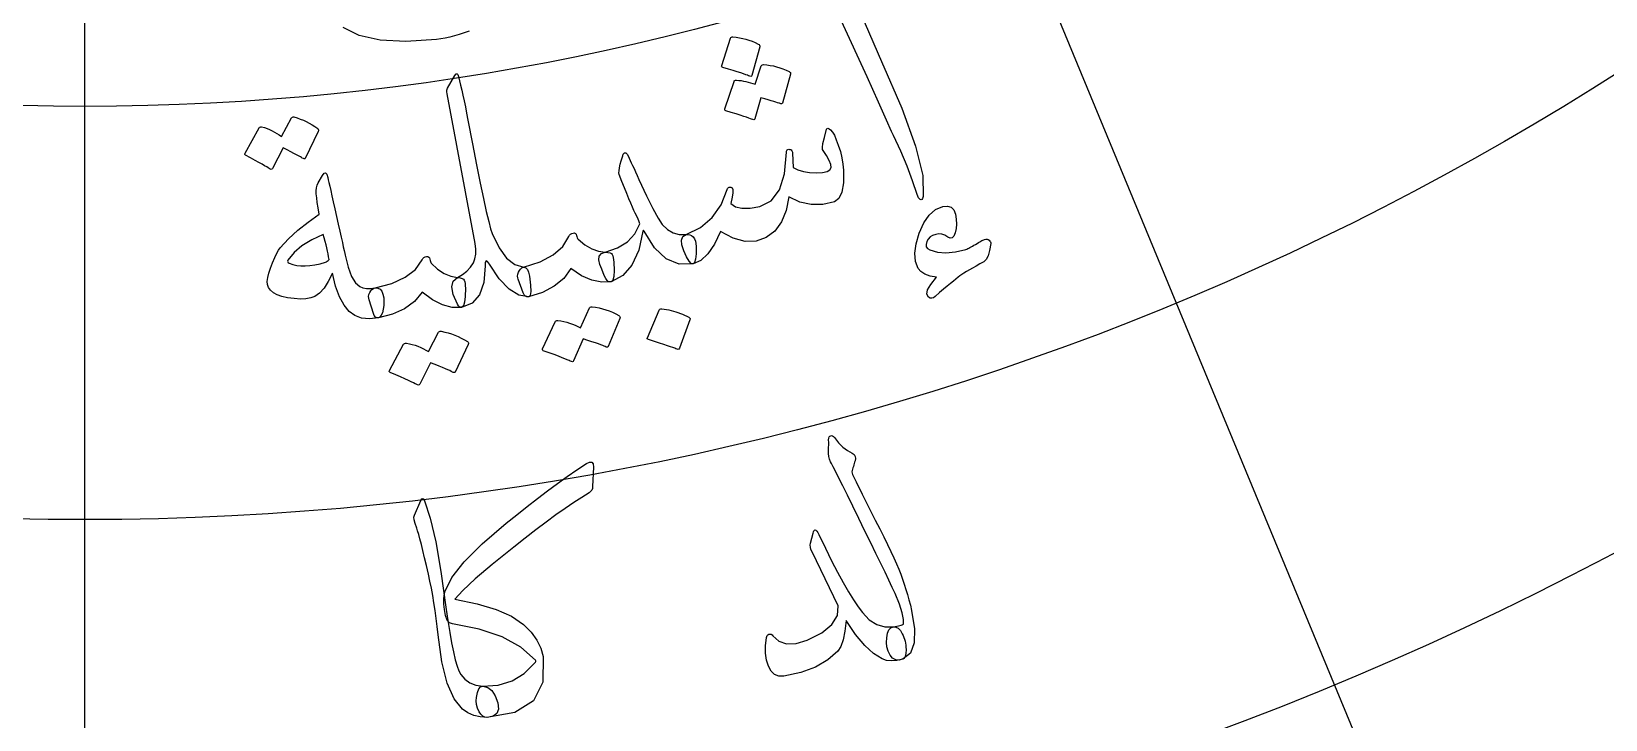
# Model space of a CAD drawing. Header units: millimetres. Extents: x -65 to 65, y -65 to 74.
# Drawn here: x -0.58 to 16.41, y -32.93 to -25.51 of the extents above; entities that cross this region are included whole.
import ezdxf

# ---------------------------------------------------------------- set-up
doc = ezdxf.new("R2010")
doc.units = ezdxf.units.MM
for name, color, linetype in [('CUT_OUTER', 1, 'Continuous'), ('ENGRAVE', 7, 'Continuous'), ('ENGRAVE_FINE', 8, 'Continuous'), ('GUIDE', 3, 'Continuous'), ('TEXT', 5, 'Continuous')]:
    doc.layers.add(name, color=color, linetype=linetype)

msp = doc.modelspace()

# ---------------------------------------------------------------- linework, layer by layer
at = {"layer": 'CUT_OUTER'}
msp.add_arc((0.0001, -0.0001), 64.9999, 179.965066, 0.000048, dxfattribs=at)
at = {"layer": 'ENGRAVE'}
for radius in [57.525, 48.6086, 39.6922, 30.7759]:
    msp.add_circle((0, 0), radius, dxfattribs=at)
at = {"layer": 'ENGRAVE_FINE'}
for points in [[(11.7774, -28.4332), (8.3653, -20.1955)], [(0, -30.7759), (0, -21.8595)], [(15.1896, -36.6709), (11.7774, -28.4332)], [(0, -39.6923), (0, -30.7759)]]:
    msp.add_lwpolyline(points, dxfattribs=at)
for radius in [53.0668, 44.1504, 35.2341, 26.3177]:
    msp.add_circle((0, 0), radius, dxfattribs=at)
at = {"layer": 'GUIDE'}
msp.add_circle((0, 0), 59.475, dxfattribs=at)
at = {"layer": 'TEXT'}
for points in [[(8.2427, -25.0167), (8.5973, -25.8346), (8.8158, -26.3362), (8.9646, -26.7455), (9.0417, -27.0631), (9.0462, -27.2894), (9.0401, -27.31), (9.0327, -27.3225), (9.0241, -27.3267), (9.0143, -27.3228), (9.0048, -27.3147), (8.9961, -27.3031), (8.9881, -27.2878), (8.9809, -27.269), (8.9318, -27.1199), (8.8728, -26.964), (8.804, -26.8014), (8.7255, -26.6319), (8.7059, -26.5873), (8.6517, -26.4673), (8.5632, -26.2718), (8.4407, -26.0005), (8.1661, -25.3999)], [(4.1447, -25.5062), (4.0911, -25.5244), (4.0388, -25.5411), (3.9878, -25.5563), (3.9378, -25.5695), (3.8886, -25.5805), (3.8401, -25.5893), (3.7924, -25.5958), (3.4637, -25.6188), (3.1859, -25.6037), (2.9596, -25.5522), (2.7853, -25.4656)]]:
    msp.add_lwpolyline(points, dxfattribs=at)
for points in [[(6.9679, -25.5816), (6.9708, -25.5762), (6.9759, -25.572), (6.983, -25.5691), (6.9924, -25.5675), (7.0283, -25.5714), (7.0637, -25.577), (7.0984, -25.5841), (7.1325, -25.5927), (7.1662, -25.603), (7.1998, -25.6152), (7.2333, -25.6293), (7.2667, -25.6453), (7.2757, -25.6519), (7.2813, -25.6591), (7.2835, -25.6667), (7.2822, -25.6748), (7.1966, -25.9848), (7.1921, -25.9913), (7.1847, -25.9938), (7.1744, -25.9924), (7.1612, -25.9871), (7.1498, -25.9827), (7.1321, -25.9763), (7.1079, -25.9679), (7.0774, -25.9575), (7.0401, -25.9451), (6.9957, -25.9308), (6.9441, -25.9147), (6.8853, -25.8966), (6.8772, -25.8931), (6.8725, -25.8888), (6.8711, -25.8835), (6.8731, -25.8774)], [(4.7364, -28.0518), (4.7572, -28.0591), (4.7743, -28.0776), (4.7877, -28.1072), (4.7975, -28.1481), (4.8085, -28.2457), (4.811, -28.3158), (4.8051, -28.3584), (4.7907, -28.3734), (4.6838, -28.3539), (4.5768, -28.2885), (4.4701, -28.1774), (4.3639, -28.0205), (4.3426, -27.9915), (4.3279, -27.9848), (4.3199, -28.0005), (4.3186, -28.0385), (4.3038, -28.2177), (4.2566, -28.3522), (4.1768, -28.4419), (4.0647, -28.4865), (4.0536, -28.4856), (4.0422, -28.4796), (4.0306, -28.4687), (4.0187, -28.4528), (3.9727, -28.3465), (3.9575, -28.2628), (3.9729, -28.2019), (4.0186, -28.1636), (4.075, -28.1322), (4.1227, -28.0955), (4.1616, -28.0535), (4.1917, -28.0065), (4.2089, -27.9608), (4.2179, -27.9109), (4.2189, -27.8567), (4.2119, -27.7982), (3.9086, -26.1836), (3.9062, -26.1622), (3.9062, -26.1446), (3.9084, -26.1308), (3.9129, -26.1207), (3.9919, -25.9841), (4.0047, -25.9681), (4.0155, -25.9649), (4.0245, -25.9742), (4.0315, -25.9963), (4.042, -26.0407), (4.0533, -26.0892), (4.0654, -26.1416), (4.0784, -26.1981), (4.0918, -26.2586), (4.1053, -26.3232), (4.1187, -26.3919), (4.1321, -26.4648), (4.181, -26.7209), (4.2253, -26.9477), (4.2653, -27.1451), (4.3007, -27.3132), (4.3314, -27.4518), (4.357, -27.5607), (4.3775, -27.6399), (4.3929, -27.6894), (4.4683, -27.8439), (4.5507, -27.9559), (4.6402, -28.0252), (4.7364, -28.0518)], [(7.2975, -25.8814), (7.3005, -25.8759), (7.3056, -25.8716), (7.3128, -25.8686), (7.3222, -25.8669), (7.3587, -25.8704), (7.3946, -25.8755), (7.4298, -25.8821), (7.4643, -25.8904), (7.4985, -25.9003), (7.5326, -25.9121), (7.5666, -25.9258), (7.6006, -25.9413), (7.6079, -25.947), (7.6124, -25.9539), (7.6142, -25.9621), (7.6131, -25.9717), (7.528, -26.2831), (7.5246, -26.2878), (7.518, -26.2897), (7.5083, -26.2887), (7.4955, -26.2848), (7.487, -26.282), (7.4738, -26.2778), (7.4558, -26.2721), (7.4331, -26.2649), (7.4057, -26.2564), (7.3736, -26.2468), (7.337, -26.2361), (7.2957, -26.2244), (7.2308, -26.4528), (7.2262, -26.4592), (7.2186, -26.4618), (7.2081, -26.4604), (7.1948, -26.4551), (7.1833, -26.4507), (7.1653, -26.4443), (7.1409, -26.4359), (7.1099, -26.4255), (7.0721, -26.4131), (7.0271, -26.3989), (6.9748, -26.3828), (6.9152, -26.3647), (6.9085, -26.3609), (6.9048, -26.3562), (6.9041, -26.3508), (6.9063, -26.3446), (7.0049, -26.0484), (7.0079, -26.0429), (7.0131, -26.0387), (7.0204, -26.0358), (7.0299, -26.0342), (7.0557, -26.037), (7.0816, -26.0404), (7.1074, -26.0445), (7.1332, -26.0493), (7.1588, -26.0551), (7.1841, -26.0621), (7.2091, -26.0703), (7.2338, -26.0798)], [(2.2286, -26.4416), (2.2325, -26.4367), (2.2382, -26.4335), (2.2458, -26.432), (2.2552, -26.4321), (2.29, -26.4425), (2.3237, -26.4543), (2.3566, -26.4676), (2.3886, -26.4822), (2.4199, -26.4985), (2.4507, -26.5166), (2.4812, -26.5365), (2.5112, -26.5582), (2.5172, -26.5652), (2.5203, -26.5728), (2.5205, -26.5813), (2.5177, -26.5904), (2.3773, -26.8798), (2.373, -26.8838), (2.3663, -26.8844), (2.3571, -26.8816), (2.3454, -26.8753), (2.3373, -26.8694), (2.3241, -26.8613), (2.306, -26.8511), (2.283, -26.8389), (2.2547, -26.8244), (2.2211, -26.8073), (2.1821, -26.7876), (2.1377, -26.7654), (2.0225, -26.9888), (2.0169, -26.9958), (2.0092, -26.998), (1.9994, -26.9953), (1.9874, -26.9878), (1.9771, -26.9813), (1.9609, -26.9715), (1.9388, -26.9586), (1.9107, -26.9424), (1.8764, -26.9231), (1.8354, -26.9005), (1.7878, -26.8746), (1.7334, -26.8455), (1.7277, -26.8404), (1.725, -26.8351), (1.7253, -26.8297), (1.7286, -26.824), (1.8794, -26.5487), (1.8833, -26.5438), (1.8891, -26.5407), (1.8968, -26.5392), (1.9062, -26.5395), (1.9356, -26.5472), (1.9643, -26.5566), (1.9922, -26.5676), (2.0195, -26.5802), (2.046, -26.5942), (2.0717, -26.6093), (2.0968, -26.6256), (2.121, -26.6431)], [(8.0026, -26.5629), (8.0086, -26.5554), (8.0179, -26.5545), (8.0305, -26.5601), (8.0466, -26.5723), (8.0668, -26.5951), (8.0875, -26.63), (8.1086, -26.6771), (8.1302, -26.7363), (8.1521, -26.8045), (8.1687, -26.8723), (8.18, -26.9399), (8.1859, -27.0072), (8.1843, -27.1421), (8.1675, -27.2437), (8.1357, -27.3118), (8.0889, -27.3465), (7.9626, -27.3757), (7.8384, -27.3769), (7.7166, -27.3501), (7.5975, -27.2953), (7.567, -27.4426), (7.5157, -27.565), (7.4436, -27.6622), (7.3509, -27.734), (7.2436, -27.7726), (7.1253, -27.7742), (6.9964, -27.7387), (6.8575, -27.666), (6.7938, -27.8042), (6.7231, -27.9087), (6.6458, -27.9796), (6.5621, -28.0168), (6.5423, -28.0112), (6.5188, -27.986), (6.4917, -27.9411), (6.4611, -27.8766), (6.4402, -27.8108), (6.4377, -27.7593), (6.4535, -27.7221), (6.4878, -27.6992), (6.6436, -27.6234), (6.7697, -27.5169), (6.8659, -27.3803), (6.932, -27.2138), (6.9355, -27.2048), (6.94, -27.1978), (6.9456, -27.1929), (6.9521, -27.19), (6.9606, -27.1888), (6.9688, -27.1895), (6.9765, -27.1922), (6.9837, -27.1969), (6.9919, -27.2149), (6.9924, -27.2489), (6.9853, -27.2989), (6.9705, -27.3649), (7.021, -27.3999), (7.0903, -27.4173), (7.1783, -27.4172), (7.2848, -27.3991), (7.4071, -27.3375), (7.4959, -27.219), (7.5508, -27.0442), (7.5715, -26.8133), (7.5723, -26.8015), (7.5749, -26.7925), (7.5793, -26.7863), (7.5853, -26.783), (7.5953, -26.7811), (7.6044, -26.7813), (7.6128, -26.7837), (7.6204, -26.7881), (7.6272, -26.7956), (7.6322, -26.8036), (7.6356, -26.812), (7.6372, -26.821), (7.6441, -26.9773), (7.695, -27.0019), (7.7531, -27.0197), (7.8183, -27.0306), (7.8906, -27.0346), (7.9588, -27.0309), (8.0084, -27.0198), (8.0392, -27.0014), (8.0512, -26.9758), (8.0479, -26.9433), (8.0315, -26.9004), (8.0022, -26.8472), (7.96, -26.7837), (7.9578, -26.7628), (7.9643, -26.7191), (7.9793, -26.6524), (8.0026, -26.5629)], [(5.7646, -27.0514), (5.7621, -27.0355), (5.7634, -27.0119), (5.7685, -26.9804), (5.7774, -26.9412), (5.7877, -26.9036), (5.7964, -26.8732), (5.8034, -26.8501), (5.8088, -26.8344), (5.8224, -26.8198), (5.8363, -26.8191), (5.8505, -26.8323), (5.865, -26.8592), (5.8733, -26.8779), (5.8835, -26.9002), (5.8956, -26.9259), (5.9096, -26.9552), (5.9251, -26.9879), (5.9415, -27.0238), (5.959, -27.063), (5.9774, -27.1054), (6.0597, -27.2811), (6.1294, -27.4206), (6.1863, -27.5239), (6.2302, -27.5911), (6.2852, -27.6462), (6.3466, -27.6827), (6.4141, -27.7003), (6.4878, -27.6992), (6.5088, -27.6985), (6.5282, -27.7028), (6.5459, -27.7121), (6.5621, -27.7264), (6.5772, -27.7466), (6.5877, -27.7706), (6.5933, -27.7986), (6.5943, -27.8305), (6.5952, -27.9085), (6.5901, -27.9656), (6.5791, -28.0017), (6.5621, -28.0168), (6.4116, -28.0193), (6.273, -27.9613), (6.1468, -27.843), (6.0333, -27.6645), (6.0285, -27.6584), (6.025, -27.6561), (6.0228, -27.6578), (6.0219, -27.6633), (5.976, -27.8697), (5.9031, -28.0297), (5.8034, -28.143), (5.6774, -28.2094), (5.6619, -28.2111), (5.6474, -28.2062), (5.634, -28.1945), (5.6216, -28.1762), (5.6084, -28.1491), (5.5933, -28.1144), (5.5762, -28.0723), (5.5572, -28.0228), (5.5455, -27.9731), (5.5509, -27.9344), (5.5734, -27.9066), (5.6131, -27.8896), (5.7476, -27.8439), (5.8548, -27.7779), (5.9344, -27.6917), (5.9863, -27.5857), (5.9852, -27.5739), (5.9769, -27.5507), (5.9615, -27.516), (5.939, -27.4699), (5.925, -27.4414), (5.909, -27.406), (5.8907, -27.3635), (5.8703, -27.3142), (5.8475, -27.2581), (5.8223, -27.1957), (5.7947, -27.1268), (5.7646, -27.0514)], [(2.5624, -27.063), (2.5808, -27.0385), (2.5966, -27.0343), (2.6101, -27.0503), (2.621, -27.0865), (2.6256, -27.1086), (2.6323, -27.1392), (2.6412, -27.1781), (2.6522, -27.2255), (2.6652, -27.2818), (2.6801, -27.3475), (2.6968, -27.4226), (2.7154, -27.507), (2.7339, -27.59), (2.7503, -27.6642), (2.7649, -27.7298), (2.7774, -27.7867), (2.788, -27.8347), (2.7966, -27.8736), (2.8031, -27.9033), (2.8075, -27.9239), (2.8393, -28.0535), (2.8764, -28.1528), (2.9189, -28.222), (2.9666, -28.261), (2.999, -28.2746), (3.0371, -28.2817), (3.0809, -28.2822), (3.1306, -28.2761), (3.1605, -28.2776), (3.1846, -28.2892), (3.203, -28.3111), (3.2157, -28.3431), (3.2234, -28.3826), (3.2266, -28.4231), (3.2253, -28.4645), (3.2194, -28.5069), (3.2098, -28.5435), (3.1977, -28.5713), (3.1833, -28.5902), (3.1664, -28.6003), (3.0697, -28.6099), (2.9847, -28.6016), (2.9114, -28.5755), (2.85, -28.5316), (2.7955, -28.4635), (2.7472, -28.3714), (2.7052, -28.2556), (2.6694, -28.1159), (2.6262, -28.2071), (2.5801, -28.2798), (2.5312, -28.334), (2.4795, -28.3697), (2.4364, -28.3846), (2.3848, -28.3933), (2.3248, -28.3958), (2.2566, -28.392), (2.1842, -28.3817), (2.1231, -28.3677), (2.0733, -28.3501), (2.0348, -28.3288), (2.003, -28.3013), (1.9812, -28.2717), (1.9694, -28.2401), (1.9675, -28.2064), (1.9729, -28.1638), (1.984, -28.1162), (2.0005, -28.0637), (2.0225, -28.0063), (2.0473, -27.9484), (2.0692, -27.902), (2.0883, -27.8672), (2.1046, -27.844), (2.1972, -27.7468), (2.2985, -27.6541), (2.4084, -27.5656), (2.5269, -27.4813), (2.5159, -27.4125), (2.5071, -27.353), (2.5005, -27.3029), (2.4961, -27.2621), (2.495, -27.2276), (2.4981, -27.1964), (2.5055, -27.1685), (2.5171, -27.1437)], [(9.7021, -27.993), (9.6579, -28.0177), (9.6169, -28.0406), (9.5792, -28.0619), (9.5446, -28.0816), (9.5135, -28.0998), (9.4863, -28.1167), (9.4628, -28.1322), (9.4433, -28.1464), (9.4236, -28.1617), (9.4001, -28.1804), (9.3727, -28.2026), (9.3413, -28.2282), (9.306, -28.2573), (9.2668, -28.2903), (9.2238, -28.3271), (9.1768, -28.3677), (9.1569, -28.3818), (9.1379, -28.3879), (9.1199, -28.3861), (9.1029, -28.3763), (9.0845, -28.3449), (9.093, -28.2986), (9.1284, -28.2375), (9.1904, -28.1614), (9.12, -28.1486), (9.0633, -28.1283), (9.0204, -28.1007), (8.9913, -28.0658), (8.9639, -27.9911), (8.9569, -27.9027), (8.9701, -27.8006), (9.0033, -27.6849), (9.0515, -27.575), (9.11, -27.4906), (9.1791, -27.4316), (9.259, -27.3978), (9.3085, -27.3934), (9.3475, -27.406), (9.3761, -27.4355), (9.3942, -27.482), (9.4036, -27.5357), (9.4062, -27.587), (9.402, -27.6358), (9.3909, -27.6822), (9.3759, -27.7171), (9.3575, -27.7365), (9.3358, -27.7402), (9.3109, -27.7283), (9.2803, -27.7082), (9.2486, -27.6966), (9.2158, -27.6934), (9.1819, -27.6987), (9.1482, -27.7099), (9.1207, -27.7266), (9.0996, -27.7488), (9.0846, -27.7766), (9.0769, -27.8067), (9.0798, -27.8315), (9.0933, -27.8509), (9.1175, -27.8649), (9.1995, -27.8902), (9.2919, -27.898), (9.3947, -27.8882), (9.5076, -27.8607), (9.517, -27.8571), (9.5273, -27.8525), (9.5386, -27.8468), (9.5507, -27.8402), (9.5638, -27.8327), (9.578, -27.8246), (9.5931, -27.8159), (9.6094, -27.8065), (9.627, -27.7967), (9.643, -27.7877), (9.6572, -27.7795), (9.6697, -27.7722), (9.6808, -27.7658), (9.6908, -27.7605), (9.6996, -27.7564), (9.7073, -27.7533), (9.7226, -27.7496), (9.7363, -27.7499), (9.7483, -27.7541), (9.7587, -27.7622), (9.7665, -27.7707), (9.7719, -27.7796), (9.7749, -27.7889), (9.7755, -27.7985), (9.7625, -27.8727), (9.7458, -27.9299), (9.7257, -27.97), (9.7021, -27.993)], [(5.6131, -27.8896), (5.6434, -27.893), (5.6663, -27.8983), (5.6816, -27.9056), (5.6893, -27.9149), (5.6953, -27.9303), (5.7002, -27.9496), (5.704, -27.9729), (5.7067, -28.0001), (5.7103, -28.0883), (5.7066, -28.1527), (5.6956, -28.193), (5.6774, -28.2094), (5.5765, -28.2154), (5.4703, -28.194), (5.3592, -28.145), (5.2434, -28.0684), (5.1661, -28.1728), (5.0642, -28.2587), (4.9378, -28.3259), (4.7871, -28.3741), (4.7698, -28.3735), (4.7546, -28.3657), (4.7415, -28.3507), (4.7305, -28.3284), (4.6764, -28.1831), (4.6704, -28.1669), (4.6688, -28.1486), (4.6715, -28.1282), (4.6784, -28.1056), (4.6877, -28.0876), (4.6999, -28.0727), (4.7149, -28.061), (4.7328, -28.0524), (4.9107, -27.9942), (5.0517, -27.9194), (5.1559, -27.8285), (5.2231, -27.7219), (5.2305, -27.7076), (5.2405, -27.6965), (5.2528, -27.6886), (5.2677, -27.684), (5.2821, -27.6833), (5.2933, -27.6874), (5.3013, -27.6963), (5.3059, -27.7099), (5.3089, -27.7231), (5.3125, -27.7345), (5.3166, -27.7438), (5.3213, -27.7512), (5.3954, -27.8114), (5.4688, -27.8546), (5.5414, -27.8806), (5.6131, -27.8896)], [(2.5722, -27.6991), (2.4466, -27.7557), (2.3412, -27.8205), (2.2559, -27.8937), (2.1908, -27.9754), (2.1869, -27.9862), (2.1878, -27.9957), (2.1937, -28.0038), (2.2045, -28.0107), (2.2435, -28.0239), (2.2853, -28.0329), (2.3301, -28.0377), (2.3777, -28.0384), (2.4282, -28.0348), (2.4815, -28.0271), (2.5375, -28.0152), (2.5964, -27.999), (2.6054, -27.9952), (2.6146, -27.9891), (2.624, -27.9807), (2.6337, -27.97), (2.6288, -27.9406), (2.6231, -27.91), (2.6166, -27.8781), (2.6093, -27.8449), (2.6012, -27.8104), (2.5923, -27.7746), (2.5826, -27.7375), (2.5722, -27.6991)], [(4.0186, -28.1636), (4.0488, -28.1687), (4.0713, -28.1753), (4.0862, -28.1834), (4.0934, -28.1931), (4.0984, -28.2089), (4.1022, -28.2285), (4.1047, -28.2519), (4.1059, -28.2792), (4.1044, -28.3675), (4.0971, -28.4315), (4.0838, -28.4712), (4.0647, -28.4865), (3.9636, -28.4868), (3.8588, -28.4594), (3.7506, -28.4041), (3.6394, -28.3211), (3.5563, -28.4209), (3.4497, -28.5009), (3.3197, -28.5608), (3.1664, -28.6003), (3.1492, -28.5988), (3.1345, -28.5901), (3.1223, -28.5744), (3.1126, -28.5515), (3.0668, -28.4034), (3.0618, -28.3868), (3.0612, -28.3684), (3.065, -28.3482), (3.0732, -28.3261), (3.0836, -28.3086), (3.0966, -28.2944), (3.1122, -28.2836), (3.1306, -28.2761), (3.3115, -28.2281), (3.4565, -28.1614), (3.5656, -28.0766), (3.6388, -27.974), (3.6471, -27.9601), (3.6576, -27.9496), (3.6704, -27.9425), (3.6855, -27.9387), (3.7, -27.9388), (3.7109, -27.9435), (3.7183, -27.9528), (3.7222, -27.9667), (3.7245, -27.9801), (3.7274, -27.9916), (3.731, -28.0012), (3.7352, -28.0088), (3.8058, -28.0732), (3.8766, -28.1204), (3.9476, -28.1506), (4.0186, -28.1636)], [(5.4442, -28.4915), (5.4479, -28.4862), (5.4538, -28.4823), (5.4619, -28.4798), (5.4722, -28.4788), (5.5109, -28.4849), (5.5487, -28.4926), (5.5857, -28.5017), (5.6218, -28.5124), (5.6573, -28.5248), (5.6925, -28.539), (5.7275, -28.5551), (5.7621, -28.5731), (5.7694, -28.5793), (5.7735, -28.5865), (5.7744, -28.5949), (5.7723, -28.6043), (5.6479, -28.9098), (5.6437, -28.9144), (5.6365, -28.9158), (5.6262, -28.9141), (5.6129, -28.9093), (5.6035, -28.9043), (5.5885, -28.8978), (5.5679, -28.8899), (5.5417, -28.8806), (5.5097, -28.8695), (5.4715, -28.8566), (5.4273, -28.8418), (5.377, -28.8251), (5.2739, -29.0614), (5.2685, -29.0691), (5.2603, -29.0722), (5.2494, -29.0707), (5.2357, -29.0647), (5.2239, -29.0594), (5.2054, -29.0517), (5.1801, -29.0415), (5.1481, -29.0288), (5.109, -29.0136), (5.0623, -28.996), (5.0081, -28.976), (4.9463, -28.9535), (4.9395, -28.9492), (4.9361, -28.9443), (4.9359, -28.9388), (4.9389, -28.9328), (5.0755, -28.6405), (5.0793, -28.6352), (5.0853, -28.6314), (5.0934, -28.629), (5.1038, -28.6281), (5.1364, -28.6322), (5.1684, -28.6381), (5.1998, -28.6457), (5.2306, -28.6549), (5.2608, -28.6656), (5.2902, -28.6776), (5.319, -28.6908), (5.347, -28.7053)], [(6.1958, -28.5156), (6.1995, -28.5102), (6.2053, -28.5061), (6.2134, -28.5034), (6.2237, -28.5021), (6.3013, -28.5143), (6.3762, -28.5334), (6.4485, -28.5594), (6.5183, -28.5923), (6.5256, -28.5981), (6.5298, -28.6046), (6.5307, -28.6118), (6.5284, -28.6197), (6.4144, -28.9277), (6.4093, -28.9355), (6.4013, -28.939), (6.3903, -28.9379), (6.3763, -28.9324), (6.3643, -28.9276), (6.3454, -28.9206), (6.3197, -28.9114), (6.2872, -28.9), (6.2474, -28.8864), (6.1999, -28.8706), (6.1448, -28.8528), (6.082, -28.8328), (6.0734, -28.829), (6.0686, -28.8245), (6.0675, -28.8191), (6.0701, -28.813)], [(3.8158, -28.7549), (3.8199, -28.7498), (3.826, -28.7462), (3.8342, -28.7442), (3.8445, -28.7438), (3.8828, -28.7521), (3.9201, -28.7619), (3.9565, -28.7732), (3.992, -28.7859), (4.0267, -28.8002), (4.0611, -28.8165), (4.095, -28.8345), (4.1286, -28.8544), (4.1355, -28.861), (4.1392, -28.8685), (4.1397, -28.8769), (4.137, -28.8862), (3.9954, -29.1841), (3.991, -29.1884), (3.9837, -29.1894), (3.9735, -29.1871), (3.9606, -29.1816), (3.9514, -29.1761), (3.9368, -29.1688), (3.9167, -29.1597), (3.8911, -29.1489), (3.8597, -29.136), (3.8224, -29.121), (3.7791, -29.1037), (3.7298, -29.0841), (3.6134, -29.3142), (3.6076, -29.3216), (3.5993, -29.3242), (3.5884, -29.3221), (3.5751, -29.3153), (3.5636, -29.3094), (3.5456, -29.3006), (3.5209, -29.289), (3.4897, -29.2745), (3.4515, -29.2571), (3.4059, -29.2369), (3.3529, -29.2139), (3.2925, -29.1879), (3.286, -29.1832), (3.2828, -29.178), (3.2829, -29.1726), (3.2863, -29.1667), (3.4392, -28.8827), (3.4434, -28.8776), (3.4496, -28.8741), (3.4578, -28.8722), (3.4682, -28.8719), (3.5005, -28.8779), (3.5322, -28.8856), (3.5631, -28.8949), (3.5933, -28.9059), (3.6228, -28.9183), (3.6515, -28.9319), (3.6795, -28.9468), (3.7067, -28.9628)], [(8.0247, -29.9133), (8.0261, -29.8969), (8.0304, -29.8843), (8.0377, -29.8754), (8.0481, -29.8704), (8.0583, -29.8695), (8.0684, -29.8724), (8.0784, -29.8791), (8.0881, -29.8896), (8.1315, -29.9456), (8.1782, -29.9928), (8.2282, -30.0311), (8.2814, -30.0605), (8.3002, -30.0748), (8.3113, -30.0932), (8.3147, -30.1159), (8.3105, -30.1427), (8.3064, -30.1572), (8.302, -30.1718), (8.2975, -30.1864), (8.2928, -30.2011), (8.2881, -30.2157), (8.2836, -30.2303), (8.2792, -30.2449), (8.275, -30.2594), (8.2849, -30.289), (8.322, -30.3692), (8.3865, -30.5), (8.4785, -30.6812), (8.5296, -30.7806), (8.5771, -30.8741), (8.621, -30.9616), (8.6613, -31.0433), (8.6978, -31.1189), (8.7301, -31.1884), (8.7582, -31.2517), (8.7822, -31.3089), (8.8035, -31.3631), (8.8236, -31.4177), (8.8426, -31.4726), (8.8604, -31.5278), (8.8771, -31.5836), (8.8928, -31.64), (8.9074, -31.6972), (8.9209, -31.7551), (8.9528, -31.953), (8.9484, -32.1062), (8.9077, -32.2146), (8.8306, -32.2782), (8.7874, -32.2913), (8.7493, -32.2887), (8.7166, -32.2704), (8.689, -32.2366), (8.6681, -32.1936), (8.655, -32.1482), (8.6497, -32.1002), (8.6522, -32.0496), (8.6608, -32.0012), (8.6754, -31.9658), (8.696, -31.9433), (8.7227, -31.9337), (8.7441, -31.9294), (8.7633, -31.9255), (8.7803, -31.922), (8.7951, -31.9188), (8.8077, -31.9157), (8.8182, -31.912), (8.8268, -31.9079), (8.8332, -31.9033), (8.8346, -31.8532), (8.8199, -31.7816), (8.789, -31.6887), (8.7421, -31.5742), (8.7119, -31.5068), (8.6762, -31.4299), (8.6351, -31.3434), (8.5884, -31.2473), (8.5365, -31.1414), (8.4796, -31.0254), (8.4176, -30.8993), (8.3506, -30.763), (8.2852, -30.6297), (8.2276, -30.5126), (8.1778, -30.4117), (8.1357, -30.3271), (8.1016, -30.2588), (8.0754, -30.2066), (8.0572, -30.1706), (8.0469, -30.1508), (8.0357, -30.1244), (8.028, -30.095), (8.0239, -30.0626), (8.0234, -30.0271), (8.0246, -30.0089), (8.0255, -29.9919), (8.0261, -29.976), (8.0265, -29.9612), (8.0265, -29.9476), (8.0262, -29.935), (8.0256, -29.9236), (8.0247, -29.9133)], [(3.9899, -31.6353), (4.2334, -31.683), (4.4383, -31.7438), (4.6045, -31.8184), (4.7318, -31.9074), (4.8136, -31.9909), (4.8761, -32.0763), (4.9194, -32.1638), (4.9431, -32.2534), (4.9413, -32.5276), (4.8396, -32.7292), (4.6376, -32.857), (4.3359, -32.9094), (4.3136, -32.9066), (4.2927, -32.8955), (4.2733, -32.8761), (4.2552, -32.8484), (4.237, -32.808), (4.2259, -32.7686), (4.222, -32.7303), (4.2252, -32.6931), (4.237, -32.6397), (4.252, -32.602), (4.2702, -32.5801), (4.2918, -32.574), (4.4592, -32.5615), (4.6093, -32.5151), (4.7415, -32.4353), (4.8555, -32.3221), (4.8621, -32.3132), (4.8652, -32.3052), (4.8647, -32.2981), (4.8607, -32.292), (4.7028, -32.1526), (4.5009, -32.0416), (4.2553, -31.9582), (3.9657, -31.9013), (3.9347, -31.8887), (3.91, -31.8586), (3.8916, -31.8112), (3.8795, -31.7464), (3.8744, -31.6884), (3.874, -31.6359), (3.8781, -31.5889), (3.8869, -31.5475), (3.9578, -31.4011), (4.092, -31.2308), (4.2882, -31.0357), (4.5449, -30.8148), (4.6594, -30.7229), (4.7721, -30.6342), (4.883, -30.5487), (4.9921, -30.4665), (5.0996, -30.3875), (5.2054, -30.3119), (5.3096, -30.2395), (5.4123, -30.1705), (5.4461, -30.1554), (5.4699, -30.1568), (5.4836, -30.1748), (5.4871, -30.2093), (5.4783, -30.4172), (5.4755, -30.4387), (5.4684, -30.4574), (5.4568, -30.4732), (5.4409, -30.4861), (5.3606, -30.536), (5.2742, -30.5926), (5.1817, -30.6558), (5.083, -30.7257), (4.9781, -30.8024), (4.8673, -30.8858), (4.7502, -30.976), (4.6269, -31.073), (4.3956, -31.2582), (4.2116, -31.4131), (4.076, -31.5386), (3.9899, -31.6353)], [(4.295, -32.5736), (4.3481, -32.5864), (4.3924, -32.6207), (4.4276, -32.6765), (4.454, -32.7538), (4.462, -32.82), (4.4455, -32.8679), (4.4046, -32.8976), (4.3392, -32.9089), (4.2644, -32.9049), (4.1951, -32.8886), (4.1314, -32.8602), (4.0733, -32.8195), (3.9827, -32.7104), (3.9087, -32.5403), (3.8512, -32.3093), (3.8098, -32.0176), (3.8002, -31.9288), (3.7897, -31.842), (3.7782, -31.757), (3.7658, -31.6741), (3.7524, -31.5933), (3.7381, -31.5148), (3.723, -31.4386), (3.707, -31.3648), (3.6852, -31.2712), (3.6652, -31.1864), (3.6468, -31.1103), (3.63, -31.043), (3.6149, -30.9847), (3.6016, -30.936), (3.59, -30.8968), (3.58, -30.8672), (3.5633, -30.8176), (3.5535, -30.7778), (3.5506, -30.7478), (3.5546, -30.7274), (3.6253, -30.5699), (3.6361, -30.5532), (3.6464, -30.548), (3.6562, -30.5541), (3.6654, -30.5717), (3.7261, -30.7608), (3.7848, -31.0156), (3.8413, -31.3358), (3.8956, -31.7217), (3.9156, -31.8643), (3.9357, -31.9922), (3.9557, -32.1053), (3.9758, -32.2035), (3.9959, -32.2867), (4.016, -32.3548), (4.0361, -32.4075), (4.0562, -32.4451), (4.1, -32.4983), (4.1544, -32.5374), (4.2194, -32.5625), (4.295, -32.5736)], [(8.8282, -32.2822), (8.7627, -32.2961), (8.7036, -32.3002), (8.6509, -32.2945), (8.6047, -32.2792), (8.5112, -32.2205), (8.4149, -32.1319), (8.316, -32.0135), (8.2147, -31.8653), (8.2007, -31.9803), (8.1812, -32.0734), (8.1564, -32.1445), (8.1263, -32.1937), (8.0182, -32.2898), (7.8846, -32.3673), (7.7257, -32.4256), (7.5417, -32.4646), (7.4871, -32.4644), (7.4412, -32.4465), (7.4039, -32.4108), (7.3753, -32.3574), (7.3558, -32.2915), (7.346, -32.2179), (7.3457, -32.1368), (7.3548, -32.0482), (7.3578, -32.0357), (7.363, -32.0256), (7.3704, -32.018), (7.38, -32.0126), (7.3932, -32.01), (7.4048, -32.0119), (7.4151, -32.0182), (7.4238, -32.029), (7.4888, -32.0881), (7.5722, -32.1159), (7.6739, -32.1122), (7.7937, -32.0769), (7.9523, -31.9975), (8.0611, -31.9086), (8.1201, -31.8107), (8.1297, -31.7042), (7.8466, -31.1246), (7.8353, -31.0976), (7.8286, -31.0727), (7.8266, -31.05), (7.8291, -31.0294), (7.8575, -30.9225), (7.8619, -30.9083), (7.8667, -30.8977), (7.872, -30.8908), (7.8779, -30.8874), (7.8877, -30.8899), (7.8979, -30.8989), (7.9086, -30.9145), (7.9198, -30.9366), (7.9904, -31.0848), (8.058, -31.2208), (8.1224, -31.3443), (8.1838, -31.4556), (8.2415, -31.5547), (8.2953, -31.6417), (8.345, -31.7166), (8.3907, -31.7794), (8.4647, -31.8562), (8.5453, -31.9074), (8.6324, -31.933), (8.7259, -31.9328), (8.7526, -31.9343), (8.7774, -31.9471), (8.8002, -31.9713), (8.821, -32.0069), (8.8294, -32.0264), (8.837, -32.0464), (8.8439, -32.0667), (8.8501, -32.0875), (8.8551, -32.1087), (8.8586, -32.1307), (8.8605, -32.1532), (8.8609, -32.1764), (8.8586, -32.2194), (8.8524, -32.2514), (8.8422, -32.2723), (8.8282, -32.2822)]]:
    msp.add_lwpolyline(points, close=True, dxfattribs=at)

doc.saveas('drawing.dxf')
